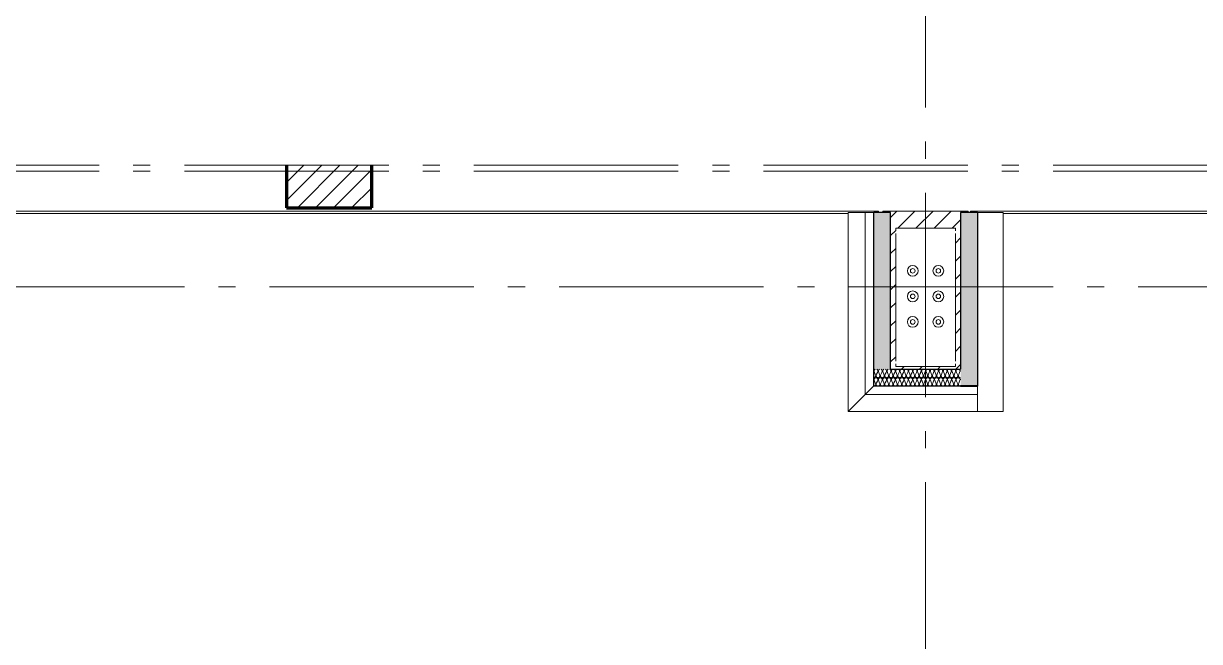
# Model space of a CAD drawing. Header units: millimetres. Extents: x -187347 to 135007, y -6415 to 292048.
# Drawn here: x -62236 to -55332, y 101973 to 105603 of the extents above; entities that cross this region are included whole.
import ezdxf

# ---------------------------------------------------------------- set-up
doc = ezdxf.new("R2010")
doc.units = ezdxf.units.MM
doc.header["$LTSCALE"] = 100
doc.linetypes.add('Z_LINE-CNTR', pattern=[17, 12, -2, 1, -2])
for name, color, linetype, lineweight in [('A-FLOR', 7, 'Continuous', 5), ('A-WALL', 7, 'Continuous', 5), ('A-WALL-FNSH', 7, 'Continuous', 5), ('A-WALL-PATT', 7, 'Continuous', 5), ('S-COLS', 7, 'Continuous', 5), ('S-FSTN', 7, 'Continuous', 5), ('S-GRID', 7, 'Continuous', 5)]:
    doc.layers.add(name, color=color, linetype=linetype, lineweight=lineweight)

# ---------------------------------------------------------------- blocks, each defined once
blk = doc.blocks.new('ODE_ST_M3_Concrete_Rectangular_Column_LOD3 - C500c500-V256-BLOCK WORK - GROUND FLOOR PLAN - FOR SITE')
at = {"layer": 'S-COLS', "true_color": 0xc0c0c0}
h = blk.add_hatch(dxfattribs=at)
h.set_pattern_fill('FP_1745', color=9, style=0, pattern_type=2)
h.set_pattern_definition([(45, (-152498.494, -715), (-53.03301, 53.03301), [])])
h.paths.add_polyline_path([(250, -250), (250, 0), (-250, 0), (-250, -250)])
at = {"layer": 'S-COLS', "lineweight": 100}
for p, q in [((-250, 0), (-250, -250)), ((250, -250), (250, 0)), ((-250, -250), (250, -250))]:
    blk.add_line(p, q, dxfattribs=at)
blk = doc.blocks.new('ODE_ST_M3_Base_Plate_Connection___Double_Row_14562_FREE_BOLT_LOD3 - BR630D-V274-BLOCK WORK - GROUND FLOOR PLAN - FOR SITE')
at = {"layer": 'S-FSTN'}
for p, q in [((-181.3, 406), (-181.3, 391)), ((168.7, 406), (-181.3, 406)), ((-181.3, 375), (-181.3, -375)), ((168.7, 391), (168.7, 406)), ((168.7, -375), (168.7, 375)), ((-181.3, -391), (-181.3, -406)), ((-181.3, -406), (168.7, -406)), ((168.7, -406), (168.7, -391))]:
    blk.add_line(p, q, dxfattribs=at)
blk = doc.blocks.new('Hex Head - 16mmØ BOLT-30449151-BLOCK WORK - GROUND FLOOR PLAN - FOR SITE')
at = {"layer": 'S-FSTN'}
for radius, start, end in [(31.7, 0, 180), (13.5, 0, 180), (31.7, 180, 360), (13.5, 180, 360)]:
    blk.add_arc((9.5, 0), radius, start, end, dxfattribs=at)
blk = doc.blocks.new('Hex Head - 30mmØ BOLT-30457584-BLOCK WORK - GROUND FLOOR PLAN - FOR SITE')
at = {"layer": 'S-FSTN'}
for radius, start, end in [(31.7, 0, 180), (13.5, 0, 180), (31.7, 180, 360), (13.5, 180, 360)]:
    blk.add_arc((9.5, 0), radius, start, end, dxfattribs=at)

msp = doc.modelspace()

# ---------------------------------------------------------------- hatches: boundary and pattern name
at = {"layer": 'A-WALL-PATT', "true_color": 0xb8ffa6}
h = msp.add_hatch(color=71, dxfattribs=at)
h.paths.add_polyline_path([(-57244.1, 103473.8), (-57244.1, 103572.2), (-57244.9, 103572.2), (-57244.9, 103473.8)])
h.paths.add_polyline_path([(-57244.1, 103573), (-57244.1, 104492), (-57244.9, 104492), (-57244.9, 103573)])
at = {"layer": 'A-WALL-PATT'}
h = msp.add_hatch(dxfattribs=at)
h.set_pattern_fill('FP_320', color=256, angle=67.38013, style=0, pattern_type=2)
h.set_pattern_definition([(157.38, (-57164.69, 104036.563), (-50.7995, 0.0003), [13.208, -647.192]), (157.38, (-57164.69, 104087.364), (-50.79954, 0.0003), [13.208, -647.192]), (157.38, (-57164.69, 104138.163), (-50.79954, 0.0003), [13.208, -647.192]), (157.38, (-57164.69, 104188.963), (-50.79954, 0.0003), [13.208, -647.192]), (157.38, (-57164.69, 104239.763), (-50.79954, 0.0003), [13.208, -647.192]), (202.249, (-57164.69, 104079.235), (-50.8004, 0.00024), [12.075, -1195.427]), (202.249, (-57164.69, 104130.035), (-50.8004, 0.00024), [12.075, -1195.427]), (202.249, (-57164.69, 104180.835), (-50.80037, 0.00024), [12.075, -1195.427]), (202.249, (-57164.69, 104231.635), (-50.80037, 0.00024), [12.075, -1195.427]), (202.249, (-57164.69, 104282.435), (-50.80037, 0.00024), [12.075, -1195.427]), (202.249, (-57164.69, 104333.235), (-50.80037, 0.00024), [12.075, -1195.427]), (202.249, (-57164.69, 104384.035), (-50.80037, 0.00024), [12.075, -1195.427]), (202.2491, (-57164.69, 104434.835), (-50.80037, 0.00024), [12.075, -1195.427]), (202.2491, (-57164.69, 104485.635), (-50.80037, 0.00024), [12.075, -1195.427]), (337.751, (-57175.866, 104066.535), (-50.8004, -0.0005), [12.075, -1195.427]), (337.751, (-57175.866, 104117.336), (-50.8004, -0.0005), [12.075, -1195.427]), (337.751, (-57175.866, 104168.135), (-50.8004, -0.0005), [12.075, -1195.427]), (337.751, (-57175.866, 104218.935), (-50.80037, -0.0005), [12.075, -1195.427]), (337.751, (-57175.866, 104269.735), (-50.80037, -0.0005), [12.075, -1195.427]), (337.751, (-57175.866, 104320.535), (-50.80037, -0.0005), [12.075, -1195.427]), (337.751, (-57175.866, 104371.335), (-50.80037, -0.00048), [12.075, -1195.427]), (337.7511, (-57175.867, 104422.135), (-50.80037, -0.00048), [12.075, -1195.427]), (337.7511, (-57175.866, 104472.935), (-50.80037, -0.00048), [12.075, -1195.427]), (22.62, (-57176.882, 104048.755), (-50.7995, -0.00055), [13.208, -647.192]), (22.62, (-57176.882, 104099.555), (-50.79954, -0.00055), [13.208, -647.192]), (22.62, (-57176.882, 104150.355), (-50.79954, -0.00055), [13.208, -647.192]), (22.62, (-57176.882, 104201.155), (-50.79954, -0.00055), [13.208, -647.192]), (22.62, (-57176.883, 104251.955), (-50.79954, -0.00055), [13.208, -647.192]), (171.8701, (-57156.054, 104034.023), (-50.79954, -7e-05), [3.592, -355.618]), (158.198, (-57159.61, 104034.53), (-50.8005, 0.0002), [5.471, -268.095]), (158.198, (-57159.61, 104085.331), (-50.8005, 0.0002), [5.471, -268.095]), (21.801, (-57164.69, 104053.835), (-50.8005, 0.0004), [5.471, -268.095]), (21.801, (-57164.69, 104104.635), (-50.8005, 0.0004), [5.471, -268.095]), (8.1301, (-57159.61, 104055.867), (-50.79954, -0.00017), [3.592, -355.618]), (8.1301, (-57156.054, 104034.023), (-50.79954, -0.00017), [3.592, -355.618]), (26.565, (-57152.498, 104034.531), (-50.7999, -0.0005), [3.408, -110.184]), (45, (-57149.45, 104036.055), (-50.8, -0.0001), [3.592, -68.25]), (56.31, (-57146.91, 104038.595), (-50.8, -0.0005), [1.832, -181.33]), (56.31, (-57146.91, 104089.395), (-50.8, -0.0005), [1.832, -181.33]), (56.31, (-57146.91, 104140.195), (-50.8, -0.0005), [1.832, -181.33]), (71.565, (-57145.894, 104040.12), (-50.8, 0.0002), [1.676, -158.967]), (71.565, (-57145.894, 104090.92), (-50.7998, 0.0002), [1.676, -158.967]), (71.565, (-57145.894, 104141.72), (-50.7998, 0.0002), [1.676, -158.967]), (71.565, (-57145.386, 104041.643), (-50.8, 0.0002), [1.676, -158.967]), (71.565, (-57145.387, 104092.443), (-50.7998, 0.0002), [1.676, -158.967]), (71.565, (-57145.386, 104143.243), (-50.7998, 0.0002), [1.676, -158.967]), (90, (-57144.88, 104043.167), (-50.8, -0.0001), [4.064, -46.736]), (108.435, (-57144.878, 104047.23), (-50.8, -0.0005), [1.676, -158.967]), (108.435, (-57144.88, 104098.03), (-50.7998, -0.0005), [1.676, -158.967]), (108.435, (-57144.88, 104148.83), (-50.7998, -0.0005), [1.676, -158.967]), (108.435, (-57145.386, 104048.755), (-50.8, -0.0005), [1.676, -158.967]), (108.435, (-57145.386, 104099.555), (-50.7998, -0.0005), [1.676, -158.967]), (108.435, (-57145.386, 104150.355), (-50.7998, -0.0005), [1.676, -158.967]), (123.69, (-57145.895, 104050.28), (-50.8, 0.0002), [1.832, -181.33]), (123.69, (-57145.894, 104101.08), (-50.8, 0.0002), [1.832, -181.33]), (123.69, (-57145.894, 104151.88), (-50.8, 0.0002), [1.832, -181.33]), (135, (-57146.91, 104051.803), (-50.8, -0.0001), [3.592, -68.25]), (153.435, (-57149.45, 104054.343), (-50.7999, 0.0003), [3.408, -110.184]), (171.8701, (-57152.498, 104055.8676), (-50.79954, -7e-05), [3.592, -355.618]), (171.8701, (-57156.054, 104059.423), (-50.79954, -7e-05), [3.592, -355.618]), (158.198, (-57159.61, 104059.932), (-50.8005, 0.0002), [5.471, -268.095]), (158.198, (-57159.61, 104110.731), (-50.8005, 0.0002), [5.471, -268.095]), (21.801, (-57164.69, 104079.235), (-50.8005, 0.0004), [5.471, -268.095]), (21.801, (-57164.69, 104130.035), (-50.8005, 0.0004), [5.471, -268.095]), (8.1301, (-57159.61, 104081.267), (-50.79954, -0.00017), [3.592, -355.618]), (8.1301, (-57156.054, 104059.423), (-50.79954, -0.00017), [3.592, -355.618]), (26.565, (-57152.498, 104059.931), (-50.7999, -0.0005), [3.408, -110.184]), (45, (-57149.45, 104061.455), (-50.8, -0.0001), [3.592, -68.25]), (56.31, (-57146.91, 104063.996), (-50.8, -0.0005), [1.832, -181.33]), (56.31, (-57146.91, 104114.795), (-50.8, -0.0005), [1.832, -181.33]), (56.31, (-57146.91, 104165.595), (-50.8, -0.0005), [1.832, -181.33]), (71.565, (-57145.894, 104065.52), (-50.8, 0.0002), [1.676, -158.967]), (71.565, (-57145.895, 104116.32), (-50.7998, 0.0002), [1.676, -158.967]), (71.565, (-57145.894, 104167.12), (-50.7998, 0.0002), [1.676, -158.967]), (71.565, (-57145.386, 104067.043), (-50.8, 0.0002), [1.676, -158.967]), (71.565, (-57145.386, 104117.844), (-50.7998, 0.0002), [1.676, -158.967]), (71.565, (-57145.386, 104168.643), (-50.7998, 0.0002), [1.676, -158.967]), (90, (-57144.88, 104068.567), (-50.8, -0.0001), [4.064, -46.736]), (108.435, (-57144.88, 104072.63), (-50.8, -0.0005), [1.676, -158.967]), (108.435, (-57144.88, 104123.43), (-50.7998, -0.0005), [1.676, -158.967]), (108.435, (-57144.88, 104174.23), (-50.7998, -0.0005), [1.676, -158.967]), (108.435, (-57145.386, 104074.155), (-50.8, -0.0005), [1.676, -158.967]), (108.435, (-57145.386, 104124.955), (-50.7998, -0.0005), [1.676, -158.967]), (108.435, (-57145.386, 104175.755), (-50.7998, -0.0005), [1.676, -158.967]), (123.69, (-57145.894, 104075.68), (-50.8, 0.0002), [1.832, -181.33]), (123.69, (-57145.894, 104126.48), (-50.8, 0.0002), [1.832, -181.33]), (123.69, (-57145.894, 104177.28), (-50.8, 0.0002), [1.832, -181.33]), (135, (-57146.91, 104077.204), (-50.8, -0.0001), [3.592, -68.25]), (153.435, (-57149.45, 104079.743), (-50.7999, 0.0003), [3.408, -110.184]), (171.8701, (-57152.498, 104081.2674), (-50.79954, -7e-05), [3.592, -355.618]), (171.8701, (-57184.502, 104046.7234), (-50.79954, -7e-05), [3.592, -355.618]), (153.435, (-57188.058, 104047.231), (-50.7999, 0.0003), [3.408, -110.184]), (135, (-57191.107, 104048.755), (-50.8, -0.0001), [3.592, -68.25]), (123.69, (-57193.646, 104051.295), (-50.8, 0.0002), [1.832, -181.33]), (123.69, (-57193.647, 104102.095), (-50.8, 0.0002), [1.832, -181.33]), (123.69, (-57193.646, 104152.895), (-50.8, 0.0002), [1.832, -181.33]), (108.435, (-57194.66, 104052.82), (-50.8, -0.0005), [1.676, -158.967]), (108.435, (-57194.663, 104103.62), (-50.7998, -0.0005), [1.676, -158.967]), (108.435, (-57194.66, 104154.42), (-50.7998, -0.0005), [1.676, -158.967]), (108.435, (-57195.17, 104054.343), (-50.8, -0.0005), [1.676, -158.967]), (108.435, (-57195.17, 104105.143), (-50.7998, -0.0005), [1.676, -158.967]), (108.435, (-57195.17, 104155.943), (-50.7998, -0.0005), [1.676, -158.967]), (90, (-57195.68, 104055.867), (-50.8, -0.0001), [4.064, -46.736]), (71.565, (-57195.68, 104059.93), (-50.8, 0.0002), [1.676, -158.967]), (71.565, (-57195.68, 104110.73), (-50.7998, 0.0002), [1.676, -158.967]), (71.565, (-57195.68, 104161.53), (-50.7998, 0.0002), [1.676, -158.967]), (71.565, (-57195.17, 104061.455), (-50.8, 0.0002), [1.676, -158.967]), (71.565, (-57195.17, 104112.255), (-50.7998, 0.0002), [1.676, -158.967]), (71.565, (-57195.17, 104163.055), (-50.7998, 0.0002), [1.676, -158.967]), (56.31, (-57194.66, 104062.98), (-50.8, -0.0005), [1.832, -181.33]), (56.31, (-57194.66, 104113.78), (-50.8, -0.0005), [1.832, -181.33]), (56.31, (-57194.662, 104164.58), (-50.8, -0.0005), [1.832, -181.33]), (45, (-57193.646, 104064.503), (-50.8, -0.0001), [3.592, -68.25]), (26.565, (-57191.106, 104067.043), (-50.7999, -0.0005), [3.408, -110.184]), (8.1301, (-57188.058, 104068.5674), (-50.79954, -0.00017), [3.592, -355.618]), (8.1301, (-57184.502, 104046.7234), (-50.79954, -0.00017), [3.592, -355.618]), (20.556, (-57180.946, 104047.23), (-50.8004, -0.0003), [4.34, -429.695]), (20.556, (-57180.946, 104098.031), (-50.8004, -0.0003), [4.34, -429.695]), (20.556, (-57180.946, 104148.831), (-50.8004, -0.0003), [4.34, -429.695]), (158.198, (-57175.866, 104066.535), (-50.8005, 0.0002), [5.471, -268.095]), (158.198, (-57175.866, 104117.336), (-50.8005, 0.0002), [5.471, -268.095]), (171.8701, (-57180.946, 104068.567), (-50.79954, -7e-05), [3.592, -355.618]), (90, (-57195.68, 104032.5), (-50.8, -0.0001), [2.032, -48.768]), (71.565, (-57195.68, 104034.53), (-50.8, 0.0002), [1.676, -158.967]), (71.565, (-57195.68, 104085.33), (-50.8, 0.0002), [1.676, -158.967]), (71.565, (-57195.68, 104136.13), (-50.7998, 0.0002), [1.676, -158.967]), (71.565, (-57195.17, 104036.055), (-50.8, 0.0002), [1.676, -158.967]), (71.565, (-57195.17, 104086.856), (-50.8, 0.0002), [1.676, -158.967]), (71.565, (-57195.17, 104137.655), (-50.7998, 0.0002), [1.676, -158.967]), (56.31, (-57194.663, 104037.58), (-50.8, -0.0005), [1.832, -181.33]), (56.31, (-57194.66, 104088.38), (-50.8, -0.0005), [1.832, -181.33]), (56.31, (-57194.66, 104139.18), (-50.8, -0.0005), [1.832, -181.33]), (45, (-57193.646, 104039.103), (-50.8, -0.0001), [3.592, -68.25]), (26.565, (-57191.106, 104041.643), (-50.7999, -0.0005), [3.408, -110.184]), (8.1301, (-57188.058, 104043.1676), (-50.79954, -0.00017), [3.592, -355.618]), (159.444, (-57176.882, 104041.643), (-50.8004, 7e-05), [4.34, -429.695]), (159.444, (-57176.882, 104092.444), (-50.8004, 7e-05), [4.34, -429.695]), (159.444, (-57176.882, 104143.243), (-50.8004, 7e-05), [4.34, -429.695]), (171.8701, (-57180.946, 104043.167), (-50.79954, -7e-05), [3.592, -355.618]), (171.8701, (-57184.502, 104072.123), (-50.79954, -7e-05), [3.592, -355.618]), (153.435, (-57188.058, 104072.63), (-50.7999, 0.0003), [3.408, -110.184]), (135, (-57191.106, 104074.156), (-50.8, -0.0001), [3.592, -68.25]), (123.69, (-57193.646, 104076.695), (-50.8, 0.0002), [1.832, -181.33]), (123.69, (-57193.646, 104127.496), (-50.8, 0.0002), [1.832, -181.33]), (123.69, (-57193.646, 104178.295), (-50.8, 0.0002), [1.832, -181.33]), (108.435, (-57194.66, 104078.22), (-50.8, -0.0005), [1.676, -158.967]), (108.435, (-57194.66, 104129.02), (-50.7998, -0.0005), [1.676, -158.967]), (108.435, (-57194.66, 104179.82), (-50.7998, -0.0005), [1.676, -158.967]), (108.435, (-57195.17, 104079.743), (-50.8, -0.0005), [1.676, -158.967]), (108.435, (-57195.17, 104130.543), (-50.7998, -0.0005), [1.676, -158.967]), (108.435, (-57195.17, 104181.343), (-50.7998, -0.0005), [1.676, -158.967]), (90, (-57195.68, 104081.267), (-50.8, -0.0001), [2.032, -48.768]), (8.1301, (-57184.502, 104072.123), (-50.79954, -0.00017), [3.592, -355.618]), (21.801, (-57180.946, 104072.63), (-50.8005, 0.0004), [5.471, -268.095]), (21.801, (-57180.946, 104123.431), (-50.8005, 0.0004), [5.471, -268.095])])
h.paths.add_polyline_path([(-57244.1, 103572.2), (-57145.7, 103572.2), (-57145.7, 104492), (-57244.1, 104492), (-57244.1, 103573)])
at = {"layer": 'A-WALL-PATT', "true_color": 0xb8ffa6}
for points in [[(-57144.9, 103573), (-57144.9, 104492), (-57145.7, 104492), (-57145.7, 103573)], [(-56734.1, 103572.2), (-56734.1, 104492), (-56734.9, 104492), (-56734.9, 103573)], [(-56635.7, 103473.8), (-56634.9, 103473.8), (-56634.9, 104492), (-56635.7, 104492), (-56635.7, 103639)], [(-56734.9, 103572.2), (-56734.9, 103573), (-57144.9, 103573), (-57145.7, 103572.2), (-56976.5, 103572.2)]]:
    msp.add_hatch(color=71, dxfattribs=at).paths.add_polyline_path(points)
at = {"layer": 'A-WALL-PATT'}
h = msp.add_hatch(dxfattribs=at)
h.set_pattern_fill('FP_1354', color=256, angle=67.38013, style=0, pattern_type=2)
h.set_pattern_definition([(337.38, (-56715.066, 103978.435), (50.79954, -0.0003), [13.208, -647.192]), (337.38, (-56715.066, 103927.635), (50.79954, -0.0003), [13.208, -647.192]), (337.38, (-56715.066, 103876.835), (50.79954, -0.0003), [13.208, -647.192]), (337.38, (-56715.066, 103826.035), (50.79954, -0.0003), [13.208, -647.192]), (337.38, (-56715.066, 103775.235), (50.79954, -0.0003), [13.208, -647.192]), (22.249, (-56715.067, 103935.763), (50.8004, -0.00024), [12.075, -1195.427]), (22.249, (-56715.066, 103884.963), (50.80037, -0.00024), [12.075, -1195.427]), (22.249, (-56715.066, 103834.163), (50.80037, -0.00024), [12.075, -1195.427]), (22.249, (-56715.066, 103783.363), (50.80037, -0.00024), [12.075, -1195.427]), (22.249, (-56715.066, 103732.563), (50.80037, -0.00024), [12.075, -1195.427]), (22.249, (-56715.066, 103681.763), (50.80037, -0.00024), [12.075, -1195.427]), (22.2491, (-56715.066, 103630.964), (50.80037, -0.00024), [12.075, -1195.427]), (22.2491, (-56715.066, 103580.163), (50.80037, -0.00024), [12.075, -1195.427]), (22.2491, (-56715.066, 103529.363), (50.80037, -0.00024), [12.075, -1195.427]), (157.751, (-56703.89, 103948.463), (50.8004, 0.0005), [12.075, -1195.427]), (157.751, (-56703.89, 103897.663), (50.8004, 0.0005), [12.075, -1195.427]), (157.751, (-56703.89, 103846.863), (50.80037, 0.0005), [12.075, -1195.427]), (157.751, (-56703.89, 103796.063), (50.80037, 0.0005), [12.075, -1195.427]), (157.751, (-56703.89, 103745.263), (50.80037, 0.0005), [12.075, -1195.427]), (157.751, (-56703.89, 103694.463), (50.80037, 0.00048), [12.075, -1195.427]), (157.7511, (-56703.89, 103643.663), (50.80037, 0.00048), [12.075, -1195.427]), (157.7511, (-56703.89, 103592.863), (50.80037, 0.00048), [12.075, -1195.427]), (157.7511, (-56703.89, 103542.063), (50.80037, 0.00048), [12.075, -1195.427]), (202.62, (-56702.874, 103966.243), (50.79954, 0.00055), [13.208, -647.192]), (202.62, (-56702.874, 103915.443), (50.79954, 0.00055), [13.208, -647.192]), (202.62, (-56702.875, 103864.643), (50.79954, 0.00055), [13.208, -647.192]), (202.62, (-56702.874, 103813.843), (50.79954, 0.00055), [13.208, -647.192]), (202.62, (-56702.874, 103763.043), (50.79954, 0.00055), [13.208, -647.192]), (351.8701, (-56723.7016, 103980.975), (50.79954, 7e-05), [3.592, -355.618]), (338.198, (-56720.146, 103980.467), (50.8005, -0.0002), [5.471, -268.095]), (338.198, (-56720.146, 103929.667), (50.8005, -0.0002), [5.471, -268.095]), (201.801, (-56715.066, 103961.164), (50.8005, -0.0004), [5.471, -268.095]), (201.801, (-56715.066, 103910.363), (50.8005, -0.0004), [5.471, -268.095]), (188.1301, (-56720.1456, 103959.131), (50.79954, 0.00017), [3.592, -355.618]), (188.1301, (-56723.7016, 103980.975), (50.79954, 0.00017), [3.592, -355.618]), (206.565, (-56727.259, 103980.467), (50.7999, 0.0005), [3.408, -110.184]), (225, (-56730.306, 103978.943), (50.8, 0.0001), [3.592, -68.25]), (236.31, (-56732.846, 103976.403), (50.8, 0.0005), [1.832, -181.33]), (236.31, (-56732.846, 103925.603), (50.8, 0.0005), [1.832, -181.33]), (236.31, (-56732.846, 103874.803), (50.8, 0.0005), [1.832, -181.33]), (251.565, (-56733.86, 103974.88), (50.7998, -0.0002), [1.676, -158.967]), (251.565, (-56733.86, 103924.08), (50.7998, -0.0002), [1.676, -158.967]), (251.565, (-56733.86, 103873.28), (50.7998, -0.0002), [1.676, -158.967]), (251.565, (-56734.37, 103973.355), (50.7998, -0.0002), [1.676, -158.967]), (251.565, (-56734.37, 103922.555), (50.7998, -0.0002), [1.676, -158.967]), (251.565, (-56734.37, 103871.755), (50.7998, -0.0002), [1.676, -158.967]), (270, (-56734.88, 103971.83), (50.8, 0.0001), [4.064, -46.736]), (288.435, (-56734.88, 103967.77), (50.7998, 0.0005), [1.676, -158.967]), (288.435, (-56734.88, 103916.967), (50.7998, 0.0005), [1.676, -158.967]), (288.435, (-56734.88, 103866.167), (50.7998, 0.0005), [1.676, -158.967]), (288.435, (-56734.37, 103966.243), (50.7998, 0.0005), [1.676, -158.967]), (288.435, (-56734.37, 103915.443), (50.7998, 0.0005), [1.676, -158.967]), (288.435, (-56734.37, 103864.644), (50.7998, 0.0005), [1.676, -158.967]), (303.69, (-56733.862, 103964.72), (50.8, -0.0002), [1.832, -181.33]), (303.69, (-56733.86, 103913.92), (50.8, -0.0002), [1.832, -181.33]), (303.69, (-56733.862, 103863.12), (50.8, -0.0002), [1.832, -181.33]), (315, (-56732.846, 103963.195), (50.8, 0.0001), [3.592, -68.25]), (333.435, (-56730.306, 103960.655), (50.7999, -0.0003), [3.408, -110.184]), (351.8701, (-56727.2575, 103959.131), (50.79954, 7e-05), [3.592, -355.618]), (351.8701, (-56723.702, 103955.575), (50.79954, 7e-05), [3.592, -355.618]), (338.198, (-56720.146, 103955.067), (50.8005, -0.0002), [5.471, -268.095]), (338.198, (-56720.146, 103904.267), (50.8005, -0.0002), [5.471, -268.095]), (201.801, (-56715.067, 103935.763), (50.8005, -0.0004), [5.471, -268.095]), (201.801, (-56715.066, 103884.963), (50.8005, -0.00043), [5.471, -268.095]), (188.1301, (-56720.146, 103933.731), (50.79954, 0.00017), [3.592, -355.618]), (188.1301, (-56723.702, 103955.575), (50.79954, 0.00017), [3.592, -355.618]), (206.565, (-56727.258, 103955.067), (50.7999, 0.0005), [3.408, -110.184]), (225, (-56730.306, 103953.543), (50.8, 0.0001), [3.592, -68.25]), (236.31, (-56732.846, 103951.003), (50.8, 0.0005), [1.832, -181.33]), (236.31, (-56732.846, 103900.203), (50.8, 0.0005), [1.832, -181.33]), (236.31, (-56732.846, 103849.403), (50.8, 0.0005), [1.832, -181.33]), (251.565, (-56733.86, 103949.48), (50.7998, -0.0002), [1.676, -158.967]), (251.565, (-56733.86, 103898.68), (50.7998, -0.0002), [1.676, -158.967]), (251.565, (-56733.86, 103847.88), (50.7998, -0.0002), [1.676, -158.967]), (251.565, (-56734.37, 103947.955), (50.7998, -0.0002), [1.676, -158.967]), (251.565, (-56734.37, 103897.155), (50.7998, -0.0002), [1.676, -158.967]), (251.565, (-56734.37, 103846.355), (50.7998, -0.0002), [1.676, -158.967]), (270, (-56734.88, 103946.43), (50.8, 0.0001), [4.064, -46.736]), (288.435, (-56734.88, 103942.367), (50.7998, 0.0005), [1.676, -158.967]), (288.435, (-56734.88, 103891.567), (50.7998, 0.0005), [1.676, -158.967]), (288.435, (-56734.88, 103840.767), (50.7998, 0.0005), [1.676, -158.967]), (288.435, (-56734.37, 103940.843), (50.7998, 0.0005), [1.676, -158.967]), (288.435, (-56734.37, 103890.043), (50.7998, 0.0005), [1.676, -158.967]), (288.435, (-56734.37, 103839.243), (50.7998, 0.0005), [1.676, -158.967]), (303.69, (-56733.86, 103939.32), (50.8, -0.0002), [1.832, -181.33]), (303.69, (-56733.862, 103888.52), (50.8, -0.0002), [1.832, -181.33]), (303.69, (-56733.86, 103837.72), (50.8, -0.0002), [1.832, -181.33]), (315, (-56732.846, 103937.795), (50.8, 0.0001), [3.592, -68.25]), (333.435, (-56730.306, 103935.255), (50.7999, -0.0003), [3.408, -110.184]), (351.8701, (-56727.258, 103933.7306), (50.79954, 7e-05), [3.592, -355.618]), (351.8701, (-56695.254, 103968.2746), (50.79954, 7e-05), [3.592, -355.618]), (333.435, (-56691.698, 103967.767), (50.7999, -0.0003), [3.408, -110.184]), (315, (-56688.65, 103966.243), (50.8, 0.0001), [3.592, -68.25]), (303.69, (-56686.11, 103963.703), (50.8, -0.0002), [1.832, -181.33]), (303.69, (-56686.11, 103912.903), (50.8, -0.0002), [1.832, -181.33]), (303.69, (-56686.11, 103862.103), (50.8, -0.0002), [1.832, -181.33]), (288.435, (-56685.094, 103962.18), (50.7998, 0.0005), [1.676, -158.967]), (288.435, (-56685.094, 103911.38), (50.7998, 0.0005), [1.676, -158.967]), (288.435, (-56685.094, 103860.58), (50.7998, 0.0005), [1.676, -158.967]), (288.435, (-56684.586, 103960.655), (50.7998, 0.0005), [1.676, -158.967]), (288.435, (-56684.587, 103909.855), (50.7998, 0.0005), [1.676, -158.967]), (288.435, (-56684.586, 103859.055), (50.7998, 0.0005), [1.676, -158.967]), (270, (-56684.08, 103959.13), (50.8, 0.0001), [4.064, -46.736]), (251.565, (-56684.08, 103955.067), (50.7998, -0.0002), [1.676, -158.967]), (251.565, (-56684.078, 103904.267), (50.7998, -0.0002), [1.676, -158.967]), (251.565, (-56684.08, 103853.467), (50.7998, -0.0002), [1.676, -158.967]), (251.565, (-56684.586, 103953.543), (50.7998, -0.0002), [1.676, -158.967]), (251.565, (-56684.586, 103902.743), (50.7998, -0.0002), [1.676, -158.967]), (251.565, (-56684.586, 103851.943), (50.7998, -0.0002), [1.676, -158.967]), (236.31, (-56685.094, 103952.02), (50.8, 0.0005), [1.832, -181.33]), (236.31, (-56685.094, 103901.22), (50.8, 0.0005), [1.832, -181.33]), (236.31, (-56685.094, 103850.42), (50.8, 0.0005), [1.832, -181.33]), (225, (-56686.11, 103950.495), (50.8, 0.0001), [3.592, -68.25]), (206.565, (-56688.65, 103947.956), (50.7999, 0.0005), [3.408, -110.184]), (188.1301, (-56691.698, 103946.4306), (50.79954, 0.00017), [3.592, -355.618]), (188.1301, (-56695.254, 103968.2746), (50.79954, 0.00017), [3.592, -355.618]), (200.556, (-56698.81, 103967.767), (50.8004, 0.0003), [4.34, -429.695]), (200.556, (-56698.81, 103916.968), (50.8004, 0.0003), [4.34, -429.695]), (200.556, (-56698.81, 103866.167), (50.8004, 0.0003), [4.34, -429.695]), (338.198, (-56703.89, 103948.463), (50.8005, -0.0002), [5.471, -268.095]), (338.198, (-56703.89, 103897.663), (50.8005, -0.0002), [5.471, -268.095]), (351.8701, (-56698.81, 103946.431), (50.79954, 7e-05), [3.592, -355.618]), (270, (-56684.08, 103982.5), (50.8, 0.0001), [2.032, -48.768]), (251.565, (-56684.08, 103980.467), (50.8, -0.0002), [1.676, -158.967]), (251.565, (-56684.08, 103929.667), (50.7998, -0.0002), [1.676, -158.967]), (251.565, (-56684.08, 103878.867), (50.7998, -0.0002), [1.676, -158.967]), (251.565, (-56684.586, 103978.943), (50.8, -0.0002), [1.676, -158.967]), (251.565, (-56684.586, 103928.143), (50.7998, -0.0002), [1.676, -158.967]), (251.565, (-56684.586, 103877.343), (50.7998, -0.0002), [1.676, -158.967]), (236.31, (-56685.094, 103977.42), (50.8, 0.0005), [1.832, -181.33]), (236.31, (-56685.094, 103926.62), (50.8, 0.0005), [1.832, -181.33]), (236.31, (-56685.094, 103875.82), (50.8, 0.0005), [1.832, -181.33]), (225, (-56686.11, 103975.895), (50.8, 0.0001), [3.592, -68.25]), (206.565, (-56688.65, 103973.355), (50.7999, 0.0005), [3.408, -110.184]), (188.1301, (-56691.6975, 103971.831), (50.79954, 0.00017), [3.592, -355.618]), (339.444, (-56702.874, 103973.355), (50.8004, -7e-05), [4.34, -429.695]), (339.444, (-56702.874, 103922.555), (50.8004, -7e-05), [4.34, -429.695]), (339.444, (-56702.874, 103871.755), (50.8004, -7e-05), [4.34, -429.695]), (351.8701, (-56698.81, 103971.831), (50.79954, 7e-05), [3.592, -355.618]), (351.8701, (-56695.254, 103942.875), (50.79954, 7e-05), [3.592, -355.618]), (333.435, (-56691.698, 103942.367), (50.7999, -0.0003), [3.408, -110.184]), (315, (-56688.65, 103940.843), (50.8, 0.0001), [3.592, -68.25]), (303.69, (-56686.11, 103938.303), (50.8, -0.0002), [1.832, -181.33]), (303.69, (-56686.11, 103887.503), (50.8, -0.0002), [1.832, -181.33]), (303.69, (-56686.11, 103836.703), (50.8, -0.0002), [1.832, -181.33]), (288.435, (-56685.094, 103936.78), (50.7998, 0.0005), [1.676, -158.967]), (288.435, (-56685.094, 103885.98), (50.7998, 0.0005), [1.676, -158.967]), (288.435, (-56685.094, 103835.18), (50.7998, 0.0005), [1.676, -158.967]), (288.435, (-56684.586, 103935.256), (50.7998, 0.0005), [1.676, -158.967]), (288.435, (-56684.586, 103884.455), (50.7998, 0.0005), [1.676, -158.967]), (288.435, (-56684.586, 103833.655), (50.7998, 0.0005), [1.676, -158.967]), (270, (-56684.08, 103933.73), (50.8, 0.0001), [2.032, -48.768]), (188.1301, (-56695.254, 103942.875), (50.79954, 0.00017), [3.592, -355.618]), (201.801, (-56698.81, 103942.367), (50.8005, -0.0004), [5.471, -268.095]), (201.801, (-56698.81, 103891.567), (50.8005, -0.0004), [5.471, -268.095])])
h.paths.add_polyline_path([(-56635.7, 103473.8), (-56635.7, 104492), (-56734.1, 104492), (-56734.1, 103473.8)])
h = msp.add_hatch(dxfattribs=at)
h.set_pattern_fill('FP_319', color=256, angle=-292.61987, style=0, pattern_type=2)
h.set_pattern_definition([(247.38, (-56993.942, 103553.187), (-0.0003, -50.7995), [13.208, -647.192]), (247.38, (-57044.742, 103553.187), (-0.0003, -50.7995), [13.208, -647.192]), (247.38, (-57095.543, 103553.187), (-0.0003, -50.7995), [13.208, -647.192]), (247.38, (-57146.342, 103553.187), (-0.0003, -50.7995), [13.208, -647.192]), (247.38, (-57197.142, 103553.187), (-0.0003, -50.7995), [13.208, -647.192]), (292.249, (-57036.614, 103553.187), (-0.0002, -50.8004), [12.075, -1195.427]), (292.249, (-57087.414, 103553.188), (-0.0002, -50.8004), [12.075, -1195.427]), (292.249, (-57138.214, 103553.187), (-0.0002, -50.8004), [12.075, -1195.427]), (292.249, (-57189.014, 103553.187), (-0.0002, -50.8004), [12.075, -1195.427]), (292.249, (-57239.814, 103553.187), (-0.00024, -50.8004), [12.075, -1195.427]), (292.249, (-57290.614, 103553.187), (-0.00024, -50.8004), [12.075, -1195.427]), (292.249, (-57341.414, 103553.187), (-0.00024, -50.80037), [12.075, -1195.427]), (292.249, (-57392.214, 103553.187), (-0.00024, -50.80037), [12.075, -1195.427]), (292.249, (-57443.014, 103553.187), (-0.00024, -50.80037), [12.075, -1195.427]), (67.751, (-57023.914, 103542.01), (0.0005, -50.8004), [12.075, -1195.427]), (67.751, (-57074.714, 103542.011), (0.0005, -50.8004), [12.075, -1195.427]), (67.751, (-57125.515, 103542.01), (0.0005, -50.8004), [12.075, -1195.427]), (67.751, (-57176.314, 103542.011), (0.0005, -50.8004), [12.075, -1195.427]), (67.751, (-57227.114, 103542.01), (0.0005, -50.8004), [12.075, -1195.427]), (67.751, (-57277.914, 103542.01), (0.0005, -50.8004), [12.075, -1195.427]), (67.751, (-57328.714, 103542.012), (0.0005, -50.8004), [12.075, -1195.427]), (67.751, (-57379.514, 103542.011), (0.0005, -50.80037), [12.075, -1195.427]), (67.751, (-57430.314, 103542.011), (0.0005, -50.80037), [12.075, -1195.427]), (112.62, (-57006.134, 103540.995), (0.0005, -50.7995), [13.208, -647.192]), (112.62, (-57056.934, 103540.995), (0.0005, -50.7995), [13.208, -647.192]), (112.62, (-57107.734, 103540.995), (0.0005, -50.7995), [13.208, -647.192]), (112.62, (-57158.534, 103540.996), (0.00055, -50.7995), [13.208, -647.192]), (112.62, (-57209.334, 103540.995), (0.00055, -50.7995), [13.208, -647.192]), (261.87, (-56991.402, 103561.823), (7e-05, -50.79954), [3.592, -355.618]), (248.198, (-56991.91, 103558.267), (-0.0002, -50.8005), [5.471, -268.095]), (248.198, (-57042.71, 103558.267), (-0.0002, -50.8005), [5.471, -268.095]), (111.801, (-57011.214, 103553.187), (-0.0004, -50.8005), [5.471, -268.095]), (111.801, (-57062.014, 103553.187), (-0.0004, -50.8005), [5.471, -268.095]), (98.13, (-57013.246, 103558.267), (0.00017, -50.79954), [3.592, -355.618]), (98.13, (-56991.402, 103561.823), (0.00017, -50.79954), [3.592, -355.618]), (116.565, (-56991.91, 103565.38), (0.0005, -50.7999), [3.408, -110.184]), (135, (-56993.435, 103568.427), (0.0001, -50.8), [3.592, -68.25]), (146.31, (-56995.974, 103570.967), (0.0005, -50.8), [1.832, -181.33]), (146.31, (-57046.774, 103570.967), (0.0005, -50.8), [1.832, -181.33]), (146.31, (-57097.574, 103570.967), (0.0005, -50.8), [1.832, -181.33]), (161.565, (-56997.5, 103571.983), (-0.0002, -50.8), [1.676, -158.967]), (161.565, (-57048.3, 103571.983), (-0.0002, -50.8), [1.676, -158.967]), (161.565, (-57099.1, 103571.983), (-0.0002, -50.8), [1.676, -158.967]), (161.565, (-56999.02, 103572.49), (-0.0002, -50.8), [1.676, -158.967]), (161.565, (-57049.82, 103572.49), (-0.0002, -50.8), [1.676, -158.967]), (161.565, (-57100.62, 103572.49), (-0.0002, -50.8), [1.676, -158.967]), (180, (-57000.546, 103573), (0.0001, -50.8), [4.064, -46.736]), (198.435, (-57004.61, 103573), (0.0005, -50.8), [1.676, -158.967]), (198.435, (-57055.41, 103573), (0.0005, -50.8), [1.676, -158.967]), (198.435, (-57106.21, 103573), (0.0005, -50.8), [1.676, -158.967]), (198.435, (-57006.134, 103572.49), (0.0005, -50.8), [1.676, -158.967]), (198.435, (-57056.934, 103572.49), (0.0005, -50.8), [1.676, -158.967]), (198.435, (-57107.734, 103572.49), (0.0005, -50.8), [1.676, -158.967]), (213.69, (-57007.66, 103571.983), (-0.0002, -50.8), [1.832, -181.33]), (213.69, (-57058.458, 103571.983), (-0.0002, -50.8), [1.832, -181.33]), (213.69, (-57109.26, 103571.983), (-0.0002, -50.8), [1.832, -181.33]), (225, (-57009.182, 103570.967), (0.0001, -50.8), [3.592, -68.25]), (243.435, (-57011.722, 103568.428), (-0.0003, -50.7999), [3.408, -110.184]), (261.87, (-57013.246, 103565.379), (7e-05, -50.79954), [3.592, -355.618]), (261.87, (-57016.802, 103561.8234), (7e-05, -50.79954), [3.592, -355.618]), (248.198, (-57017.31, 103558.267), (-0.0002, -50.8005), [5.471, -268.095]), (248.198, (-57068.11, 103558.267), (-0.0002, -50.8005), [5.471, -268.095]), (111.801, (-57036.614, 103553.187), (-0.0004, -50.8005), [5.471, -268.095]), (111.801, (-57087.414, 103553.188), (-0.0004, -50.8005), [5.471, -268.095]), (98.1301, (-57038.646, 103558.2674), (0.00017, -50.79954), [3.592, -355.618]), (98.13, (-57016.802, 103561.8234), (0.00017, -50.79954), [3.592, -355.618]), (116.565, (-57017.31, 103565.38), (0.0005, -50.7999), [3.408, -110.184]), (135, (-57018.834, 103568.427), (0.0001, -50.8), [3.592, -68.25]), (146.31, (-57021.374, 103570.967), (0.0005, -50.8), [1.832, -181.33]), (146.31, (-57072.175, 103570.967), (0.0005, -50.8), [1.832, -181.33]), (146.31, (-57122.974, 103570.967), (0.0005, -50.8), [1.832, -181.33]), (161.565, (-57022.9, 103571.984), (-0.0002, -50.8), [1.676, -158.967]), (161.565, (-57073.7, 103571.983), (-0.0002, -50.8), [1.676, -158.967]), (161.565, (-57124.498, 103571.983), (-0.0002, -50.8), [1.676, -158.967]), (161.565, (-57024.42, 103572.49), (-0.0002, -50.8), [1.676, -158.967]), (161.565, (-57075.22, 103572.49), (-0.0002, -50.8), [1.676, -158.967]), (161.565, (-57126.023, 103572.49), (-0.0002, -50.8), [1.676, -158.967]), (180, (-57025.946, 103573), (0.0001, -50.8), [4.064, -46.736]), (198.435, (-57030.01, 103573), (0.0005, -50.8), [1.676, -158.967]), (198.435, (-57080.81, 103573), (0.0005, -50.8), [1.676, -158.967]), (198.435, (-57131.61, 103573), (0.0005, -50.8), [1.676, -158.967]), (198.435, (-57031.534, 103572.49), (0.0005, -50.8), [1.676, -158.967]), (198.435, (-57082.334, 103572.49), (0.0005, -50.8), [1.676, -158.967]), (198.435, (-57133.134, 103572.49), (0.0005, -50.8), [1.676, -158.967]), (213.69, (-57033.058, 103571.983), (-0.0002, -50.8), [1.832, -181.33]), (213.69, (-57083.86, 103571.983), (-0.0002, -50.8), [1.832, -181.33]), (213.69, (-57134.66, 103571.983), (-0.0002, -50.8), [1.832, -181.33]), (225, (-57034.58, 103570.967), (0.0001, -50.8), [3.592, -68.25]), (243.435, (-57037.122, 103568.427), (-0.0003, -50.7999), [3.408, -110.184]), (261.8701, (-57038.6455, 103565.379), (7e-05, -50.79954), [3.592, -355.618]), (261.87, (-57004.1015, 103533.375), (7e-05, -50.79954), [3.592, -355.618]), (243.435, (-57004.61, 103529.82), (-0.0003, -50.7999), [3.408, -110.184]), (225, (-57006.134, 103526.77), (0.0001, -50.8), [3.592, -68.25]), (213.69, (-57008.674, 103524.23), (-0.0002, -50.8), [1.832, -181.33]), (213.69, (-57059.474, 103524.23), (-0.0002, -50.8), [1.832, -181.33]), (213.69, (-57110.274, 103524.23), (-0.0002, -50.8), [1.832, -181.33]), (198.435, (-57010.2, 103523.216), (0.0005, -50.8), [1.676, -158.967]), (198.435, (-57061, 103523.215), (0.0005, -50.8), [1.676, -158.967]), (198.435, (-57111.798, 103523.215), (0.0005, -50.8), [1.676, -158.967]), (198.435, (-57011.72, 103522.707), (0.0005, -50.8), [1.676, -158.967]), (198.435, (-57062.52, 103522.707), (0.0005, -50.8), [1.676, -158.967]), (198.435, (-57113.32, 103522.71), (0.0005, -50.8), [1.676, -158.967]), (180, (-57013.247, 103522.2), (0.0001, -50.8), [4.064, -46.736]), (161.565, (-57017.31, 103522.2), (-0.0002, -50.8), [1.676, -158.967]), (161.565, (-57068.11, 103522.2), (-0.0002, -50.8), [1.676, -158.967]), (161.565, (-57118.91, 103522.2), (-0.0002, -50.8), [1.676, -158.967]), (161.565, (-57018.834, 103522.707), (-0.0002, -50.8), [1.676, -158.967]), (161.565, (-57069.634, 103522.707), (-0.0002, -50.8), [1.676, -158.967]), (161.565, (-57120.434, 103522.707), (-0.0002, -50.8), [1.676, -158.967]), (146.31, (-57020.358, 103523.215), (0.0005, -50.8), [1.832, -181.33]), (146.31, (-57071.16, 103523.215), (0.0005, -50.8), [1.832, -181.33]), (146.31, (-57121.96, 103523.215), (0.0005, -50.8), [1.832, -181.33]), (135, (-57021.882, 103524.23), (0.0001, -50.8), [3.592, -68.25]), (116.565, (-57024.422, 103526.77), (0.0005, -50.7999), [3.408, -110.184]), (98.13, (-57025.9455, 103529.819), (0.00017, -50.79954), [3.592, -355.618]), (98.13, (-57004.1015, 103533.375), (0.00017, -50.79954), [3.592, -355.618]), (110.556, (-57004.61, 103536.931), (0.0003, -50.8004), [4.34, -429.695]), (110.556, (-57055.41, 103536.93), (0.0003, -50.8004), [4.34, -429.695]), (110.556, (-57106.21, 103536.931), (0.0003, -50.8004), [4.34, -429.695]), (248.198, (-57023.914, 103542.01), (-0.0002, -50.8005), [5.471, -268.095]), (248.198, (-57074.714, 103542.011), (-0.0002, -50.8005), [5.471, -268.095]), (261.87, (-57025.946, 103536.9316), (7e-05, -50.79954), [3.592, -355.618]), (180, (-56989.88, 103522.2), (0.0001, -50.8), [2.032, -48.768]), (161.565, (-56991.91, 103522.2), (-0.0002, -50.8), [1.676, -158.967]), (161.565, (-57042.71, 103522.2), (-0.0002, -50.8), [1.676, -158.967]), (161.565, (-57093.51, 103522.2), (-0.0002, -50.8), [1.676, -158.967]), (161.565, (-56993.434, 103522.707), (-0.0002, -50.8), [1.676, -158.967]), (161.565, (-57044.234, 103522.707), (-0.0002, -50.8), [1.676, -158.967]), (161.565, (-57095.035, 103522.707), (-0.0002, -50.8), [1.676, -158.967]), (146.31, (-56994.96, 103523.215), (0.0005, -50.8), [1.832, -181.33]), (146.31, (-57045.758, 103523.215), (0.0005, -50.8), [1.832, -181.33]), (146.31, (-57096.56, 103523.215), (0.0005, -50.8), [1.832, -181.33]), (135, (-56996.482, 103524.23), (0.0001, -50.8), [3.592, -68.25]), (116.565, (-56999.022, 103526.77), (0.0005, -50.7999), [3.408, -110.184]), (98.13, (-57000.546, 103529.819), (0.00017, -50.79954), [3.592, -355.618]), (249.444, (-56999.022, 103540.995), (-7e-05, -50.8004), [4.34, -429.695]), (249.444, (-57049.822, 103540.995), (-7e-05, -50.8004), [4.34, -429.695]), (249.444, (-57100.623, 103540.995), (-7e-05, -50.8004), [4.34, -429.695]), (261.87, (-57000.546, 103536.9314), (7e-05, -50.79954), [3.592, -355.618]), (261.87, (-57029.5026, 103533.375), (7e-05, -50.79954), [3.592, -355.618]), (243.435, (-57030.01, 103529.82), (-0.0003, -50.7999), [3.408, -110.184]), (225, (-57031.534, 103526.77), (0.0001, -50.8), [3.592, -68.25]), (213.69, (-57034.074, 103524.23), (-0.0002, -50.8), [1.832, -181.33]), (213.69, (-57084.874, 103524.23), (-0.0002, -50.8), [1.832, -181.33]), (213.69, (-57135.675, 103524.23), (-0.0002, -50.8), [1.832, -181.33]), (198.435, (-57035.6, 103523.215), (0.0005, -50.8), [1.676, -158.967]), (198.435, (-57086.4, 103523.215), (0.0005, -50.8), [1.676, -158.967]), (198.435, (-57137.2, 103523.215), (0.0005, -50.8), [1.676, -158.967]), (198.435, (-57037.12, 103522.707), (0.0005, -50.8), [1.676, -158.967]), (198.435, (-57087.92, 103522.707), (0.0005, -50.8), [1.676, -158.967]), (198.435, (-57138.72, 103522.707), (0.0005, -50.8), [1.676, -158.967]), (180, (-57038.646, 103522.2), (0.0001, -50.8), [2.032, -48.768]), (98.13, (-57029.5026, 103533.375), (0.00017, -50.79954), [3.592, -355.618]), (111.801, (-57030.01, 103536.93), (-0.0004, -50.8005), [5.471, -268.095]), (111.801, (-57080.81, 103536.93), (-0.0004, -50.8005), [5.471, -268.095])])
h.paths.add_polyline_path([(-56734.1, 103473.8), (-56734.1, 103572.2), (-57244.1, 103572.2), (-57244.1, 103473.8), (-56734.9, 103473.8)])
at = {"layer": 'A-WALL-PATT', "true_color": 0xb8ffa6}
h = msp.add_hatch(color=71, dxfattribs=at)
h.paths.add_polyline_path([(-56734.1, 103473), (-56635.7, 103473), (-56635.7, 103473.8), (-56734.1, 103473.8)])
h.paths.add_polyline_path([(-56976.5, 103473), (-56734.9, 103473), (-56734.9, 103473.8), (-57244.1, 103473.8), (-57244.1, 103473)])
at = {"layer": 'S-COLS'}
h = msp.add_hatch(dxfattribs=at)
h.set_pattern_fill('FP_1528', color=256, style=0, pattern_type=2)
h.set_pattern_definition([(45, (-212939.88, 104055), (-53.03301, 53.03301), [])])
h.paths.add_polyline_path([(-56764.9, 103573), (-56734.9, 103573), (-56734.9, 104492), (-56689.9, 104492), (-56689.9, 104500), (-57189.9, 104500), (-57189.9, 104492), (-57144.9, 104492), (-57144.9, 103573), (-56976.5, 103573)])
h.paths.add_polyline_path([(-56764.9, 103588), (-57114.9, 103588), (-57114.9, 104400), (-56764.9, 104400), (-56764.9, 103603)])

# ---------------------------------------------------------------- linework, layer by layer
at = {"layer": 'A-FLOR'}
for p, q in [((-57215.1, 104500), (-62675.1, 104500)), ((-57394.9, 104487.7), (-62484.9, 104487.7)), ((-57215.1, 104492), (-57215.1, 104500)), ((-51394.9, 104500), (-56675.1, 104500)), ((-56675.1, 104500), (-56675.1, 104492)), ((-51394.9, 104487.7), (-56484.9, 104487.7))]:
    msp.add_line(p, q, dxfattribs=at)
at = {"layer": 'A-WALL'}
for p, q in [((-57394.9, 103573), (-57394.9, 104492)), ((-57394.9, 104492), (-57294.9, 104492)), ((-57394.9, 103323), (-57394.9, 104492)), ((-57294.9, 104492), (-57244.9, 104492)), ((-57294.9, 103423), (-57294.9, 104492)), ((-56634.9, 104492), (-56484.9, 104492)), ((-56484.9, 104492), (-56484.9, 103573)), ((-57394.9, 103573), (-57394.9, 103323)), ((-56484.9, 103323), (-56484.9, 103573)), ((-57394.9, 103323), (-57294.9, 103423)), ((-57294.9, 103423), (-57394.9, 103323)), ((-57294.9, 103423), (-57244.1, 103473.8)), ((-57244.1, 103473.8), (-57294.9, 103423)), ((-57294.9, 103423), (-56634.9, 103423)), ((-57244.9, 103473.8), (-57244.9, 103473)), ((-57244.9, 103473), (-57244.1, 103473)), ((-56635.7, 103473), (-56634.9, 103473)), ((-56634.9, 103473), (-56634.9, 103473.8)), ((-56634.9, 103473.8), (-56634.9, 103423)), ((-56634.9, 103423), (-56634.9, 103323)), ((-56484.9, 103323), (-57394.9, 103323)), ((-57394.9, 103323), (-56634.9, 103323))]:
    msp.add_line(p, q, dxfattribs=at)
at = {"layer": 'A-WALL', "lineweight": 25}
for p, q in [((-57145.7, 104492), (-57244.1, 104492)), ((-57244.1, 103573), (-57244.1, 104492)), ((-57145.7, 103573), (-57145.7, 104492)), ((-56635.7, 104492), (-56734.1, 104492)), ((-56734.1, 104492), (-56734.1, 103572.2)), ((-56635.7, 104492), (-56635.7, 103473.8)), ((-57244.9, 103573), (-57244.9, 103572.2)), ((-57244.9, 103572.2), (-57244.9, 103473.8)), ((-57244.1, 103572.2), (-57244.9, 103572.2)), ((-57244.1, 103572.2), (-57244.1, 103573)), ((-57244.1, 103473.8), (-57244.1, 103572.2)), ((-57145.7, 103572.2), (-57145.7, 103573)), ((-57145.7, 103572.2), (-56734.9, 103572.2)), ((-56734.1, 103572.2), (-56734.9, 103572.2)), ((-57244.9, 103473.8), (-57244.1, 103473.8)), ((-57244.1, 103473.8), (-56734.9, 103473.8)), ((-57244.1, 103473), (-57244.1, 103473.8)), ((-56734.1, 103473.8), (-56734.9, 103473.8)), ((-56734.9, 103473), (-56734.1, 103473)), ((-56635.7, 103473.8), (-56734.1, 103473.8)), ((-56734.1, 103473.8), (-56734.1, 103473)), ((-56734.1, 103473), (-56635.7, 103473)), ((-56634.9, 103473.8), (-56635.7, 103473.8)), ((-56635.7, 103473.8), (-56635.7, 103473))]:
    msp.add_line(p, q, dxfattribs=at)
at = {"layer": 'A-WALL-FNSH'}
for p, q in [((-57244.9, 104492), (-57244.9, 103573)), ((-57244.1, 104492), (-57244.9, 104492)), ((-57144.9, 104492), (-57145.7, 104492)), ((-57144.9, 103573), (-57144.9, 104492)), ((-56734.1, 104492), (-56734.9, 104492)), ((-56734.9, 104492), (-56734.9, 103573)), ((-56634.9, 104492), (-56635.7, 104492)), ((-56634.9, 103473), (-56634.9, 104492)), ((-57244.9, 103573), (-57244.9, 103572.2)), ((-56734.9, 103573), (-57144.9, 103573)), ((-57244.9, 103473.8), (-57244.9, 103473)), ((-57244.9, 103473), (-56734.9, 103473)), ((-56734.9, 103473), (-56734.1, 103473)), ((-56635.7, 103473), (-56634.9, 103473))]:
    msp.add_line(p, q, dxfattribs=at)
at = {"layer": 'S-COLS'}
for p, q in [((-57189.9, 104500), (-56689.9, 104500)), ((-57189.9, 104492), (-57189.9, 104500)), ((-56689.9, 104500), (-56689.9, 104492))]:
    msp.add_line(p, q, dxfattribs=at)
at = {"layer": 'S-GRID', "color": 152, "linetype": 'Z_LINE-CNTR'}
for p, q in [((-56939.9, 111408.8), (-56939.9, -6038.2)), ((-90191.4, 104770), (-18064, 104770)), ((-90191.4, 104735), (-18064, 104735)), ((-89691.4, 104055), (-18064, 104055))]:
    msp.add_line(p, q, dxfattribs=at)

# ---------------------------------------------------------------- block references
at = {"layer": 'S-COLS', "lineweight": 5}
msp.add_blockref('ODE_ST_M3_Concrete_Rectangular_Column_LOD3 - C500c500-V256-BLOCK WORK - GROUND FLOOR PLAN - FOR SITE', (-60441.4, 104770), dxfattribs=at)
at = {"layer": 'S-FSTN', "lineweight": 5}
msp.add_blockref('ODE_ST_M3_Base_Plate_Connection___Double_Row_14562_FREE_BOLT_LOD3 - BR630D-V274-BLOCK WORK - GROUND FLOOR PLAN - FOR SITE', (-56933.5, 103994), dxfattribs=at)
at = {"layer": 'S-FSTN', "lineweight": 5, "extrusion": (0, 0, -1), "rotation": 180}
for name, p in [('Hex Head - 30mmØ BOLT-30457584-BLOCK WORK - GROUND FLOOR PLAN - FOR SITE', (57024.4, 104150)), ('Hex Head - 16mmØ BOLT-30449151-BLOCK WORK - GROUND FLOOR PLAN - FOR SITE', (56874.4, 104150)), ('Hex Head - 30mmØ BOLT-30457584-BLOCK WORK - GROUND FLOOR PLAN - FOR SITE', (57024.4, 104000)), ('Hex Head - 16mmØ BOLT-30449151-BLOCK WORK - GROUND FLOOR PLAN - FOR SITE', (56874.4, 104000)), ('Hex Head - 30mmØ BOLT-30457584-BLOCK WORK - GROUND FLOOR PLAN - FOR SITE', (57024.4, 103850)), ('Hex Head - 16mmØ BOLT-30449151-BLOCK WORK - GROUND FLOOR PLAN - FOR SITE', (56874.4, 103850))]:
    msp.add_blockref(name, p, dxfattribs=at)

doc.saveas('drawing.dxf')
